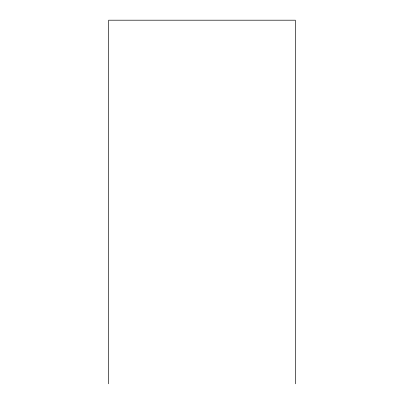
<?xml version="1.0" encoding="UTF-8"?>
<svg xmlns="http://www.w3.org/2000/svg" width="404" height="404" viewBox="0 0 404 404"><rect width="100%" height="100%" fill="white"/><g stroke="black" fill="none" stroke-linecap="round" stroke-linejoin="round"><path stroke-width="0.61" d="M295.334 383.8L295.334 20.2L108.666 20.2L108.666 383.8"/></g></svg>
